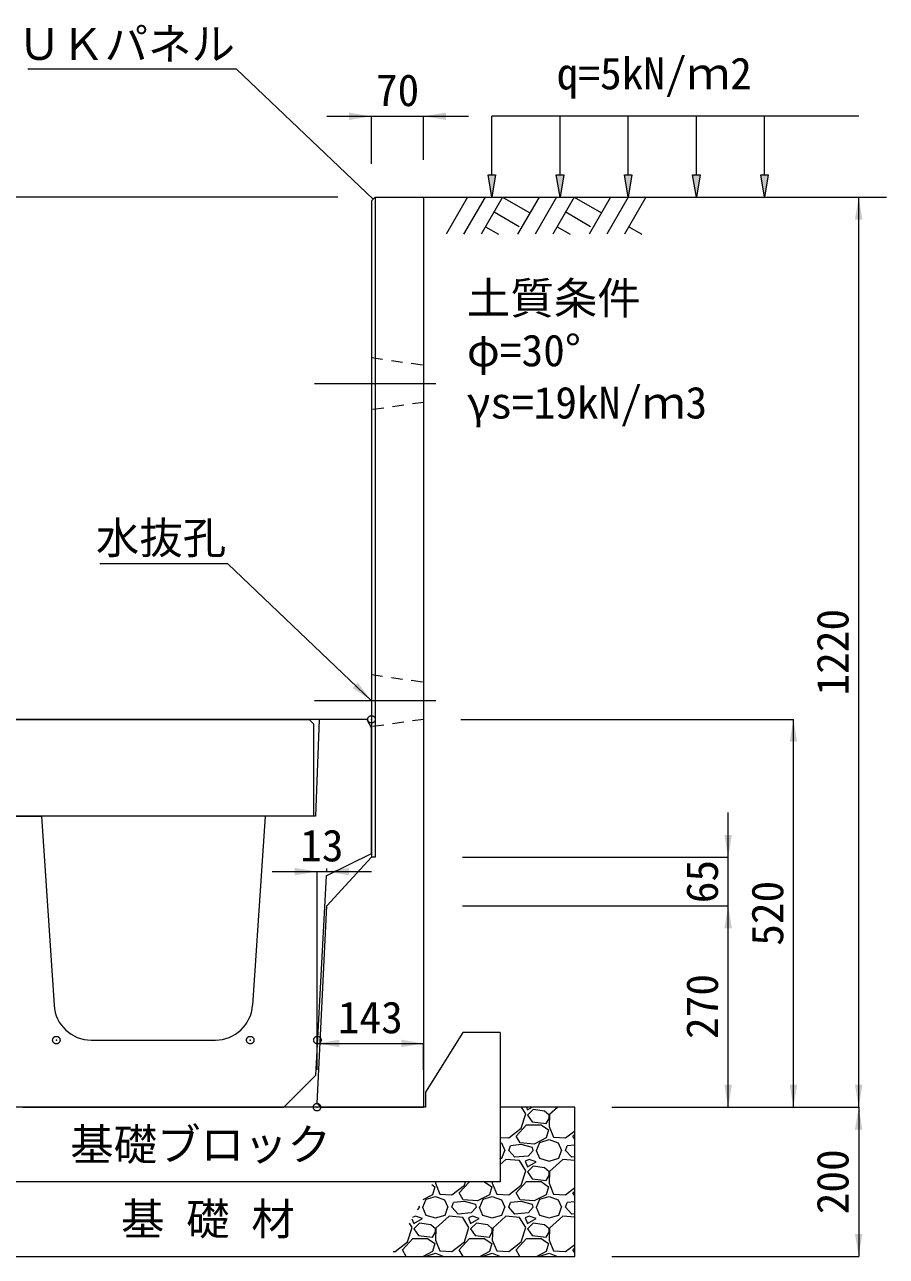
# Model space of a CAD drawing. Units: millimetres at full size, sheet at 1:20. Extents: x 201886 to 211886, y 860265 to 873235.
# Drawn here: x 204614 to 205769, y 861331 to 862983 of the extents above; entities that cross this region are included whole.
import ezdxf
from ezdxf.enums import TextEntityAlignment as Align

# ---------------------------------------------------------------- set-up
doc = ezdxf.new("R2010")
doc.units = ezdxf.units.MM
doc.header["$LTSCALE"] = 20
doc.header["$PDMODE"] = 32
doc.header["$PDSIZE"] = 10
doc.linetypes.add('USER1', pattern=[1.35, 0.75, -0.6])
doc.linetypes.add('USER2', pattern=[28.575, 19.05, -3.175, 3.175, -3.175])
for name, color, linetype, lineweight in [('0_2', 7, 'Continuous', 20), ('UKパネル', 2, 'Continuous', 20), ('ハッチング', 7, 'Continuous', 5), ('基礎ブロック', 2, 'Continuous', 20), ('寸法線', 7, 'Continuous', 13), ('引出線', 4, 'Continuous', 13), ('本体', 2, 'Continuous', 13), ('補助線', 8, 'USER2', 13)]:
    doc.layers.add(name, color=color, linetype=linetype, lineweight=lineweight)
doc.layers.add('文字', color=7, linetype='Continuous')
doc.styles.add('ＭＳ ゴシック', font='')
doc.styles.get('ＭＳ ゴシック').set_extended_font_data('MS Gothic')

# ---------------------------------------------------------------- blocks, each defined once
blk = doc.blocks.new('filled_arrow')
at = {"color": 0, "linetype": 'Continuous', "lineweight": -2}
blk.add_solid([(7.5, 1.25), (0, 0), (7.5, -1.25)], dxfattribs=at)

msp = doc.modelspace()

# ---------------------------------------------------------------- hatches: boundary and pattern name
at = {"layer": '寸法線'}
for points in [[(205245.26, 862781.25), (205240.26, 862751.25), (205235.26, 862781.25)], [(205336.67, 862781.25), (205331.67, 862751.25), (205326.67, 862781.25)], [(205428.09, 862781.25), (205423.09, 862751.25), (205418.09, 862781.25)], [(205519.5, 862781.25), (205514.5, 862751.25), (205509.5, 862781.25)], [(205610.91, 862781.25), (205605.91, 862751.25), (205600.91, 862781.25)]]:
    msp.add_hatch(color=256, dxfattribs=at).paths.add_polyline_path(points)

# ---------------------------------------------------------------- linework, layer by layer
at = {"layer": '0_2'}
for p, q in [((205148.85, 862751.25), (205769.23, 862751.25)), ((205351.32, 861331.25), (205351.32, 861531.25)), ((204368.32, 861331.25), (205351.32, 861331.25))]:
    msp.add_line(p, q, dxfattribs=at)
at = {"layer": '0_2', "lineweight": 13}
msp.add_line((205351.32, 861531.25), (205251.32, 861531.25), dxfattribs=at)
at = {"layer": 'UKパネル'}
for p, q in [((205083.85, 862751.25), (205078.85, 862746.25)), ((205078.85, 862746.25), (205078.85, 861866.25)), ((205083.85, 862751.25), (205148.85, 862751.25)), ((205148.85, 862751.25), (205148.85, 861531.25)), ((205018.85, 861801.25), (205078.85, 861866.25)), ((205006.09, 861536.25), (205018.85, 861801.25)), ((205006.09, 861536.25), (205010.85, 861531.25)), ((205010.85, 861531.25), (205148.85, 861531.25))]:
    msp.add_line(p, q, dxfattribs=at)
at = {"layer": 'UKパネル', "color": 4, "lineweight": 5}
for p, q in [((205083.85, 862751.25), (205083.85, 861866.25)), ((205083.85, 861866.25), (205078.85, 861866.25))]:
    msp.add_line(p, q, dxfattribs=at)
at = {"layer": 'UKパネル', "linetype": 'USER1', "lineweight": 9}
for p, q in [((205078.85, 862536.25), (205148.85, 862526.25)), ((205148.85, 862476.25), (205078.85, 862466.25)), ((205078.85, 862111.25), (205148.85, 862101.25)), ((205148.85, 862051.25), (205078.85, 862041.25))]:
    msp.add_line(p, q, dxfattribs=at)
at = {"layer": 'ハッチング', "lineweight": 9}
for p, q in [((205207.5, 862751.25), (205178.85, 862701.63)), ((205231.12, 862751.25), (205202.47, 862701.63)), ((205254.74, 862751.25), (205226.09, 862701.63)), ((205254.74, 862751.25), (205291.31, 862730.14)), ((205303.5, 862751.25), (205274.85, 862701.63)), ((205327.12, 862751.25), (205298.47, 862701.63)), ((205350.74, 862751.25), (205322.09, 862701.63)), ((205350.74, 862751.25), (205387.31, 862730.14)), ((205399.5, 862751.25), (205370.85, 862701.63)), ((205423.12, 862751.25), (205394.47, 862701.63)), ((205446.74, 862751.25), (205418.09, 862701.63)), ((205243.32, 862731.47), (205276.73, 862712.18)), ((205339.32, 862731.47), (205372.73, 862712.18)), ((205231.9, 862711.68), (205249.31, 862701.63)), ((205327.9, 862711.68), (205345.31, 862701.63)), ((205423.9, 862711.68), (205441.31, 862701.63))]:
    msp.add_line(p, q, dxfattribs=at)
at = {"layer": 'ハッチング'}
for p, q in [((205252.36, 861531.25), (205251.32, 861530.3)), ((205285.77, 861522.17), (205280.22, 861531.25)), ((205286.56, 861531.25), (205288.06, 861527.5)), ((205288.06, 861527.5), (205294.31, 861531.25)), ((205295.68, 861528.26), (205288.06, 861520.64)), ((205310.92, 861525.98), (205295.68, 861528.26)), ((205317.01, 861520.64), (205310.92, 861525.98)), ((205328.56, 861531.25), (205317.78, 861521.4)), ((205272.82, 861492.45), (205286.53, 861507.69)), ((205279.68, 861503.12), (205285.77, 861522.17)), ((205286.53, 861507.69), (205306.35, 861507.69)), ((205288.06, 861520.64), (205294.15, 861511.5)), ((205294.15, 861511.5), (205313.2, 861509.21)), ((205306.35, 861507.69), (205316.25, 861500.83)), ((205313.2, 861509.21), (205317.01, 861516.07)), ((205317.78, 861521.4), (205317.01, 861505.4)), ((205317.01, 861516.07), (205317.01, 861520.64)), ((205251.22, 861490.72), (205262.91, 861490.16)), ((205262.91, 861490.16), (205279.68, 861503.12)), ((205278.15, 861483.3), (205272.82, 861492.45)), ((205316.25, 861500.83), (205313.2, 861490.16)), ((205317.01, 861505.4), (205323.11, 861490.92)), ((205323.11, 861490.92), (205339.11, 861490.16)), ((205339.11, 861490.16), (205351.32, 861499.6)), ((205349.02, 861492.45), (205351.32, 861495.01)), ((205351.32, 861488.5), (205349.02, 861492.45)), ((205251.21, 861483.98), (205253.01, 861483.3)), ((205253.01, 861483.3), (205257.58, 861473.4)), ((205262.91, 861473.4), (205265.2, 861479.49)), ((205279.68, 861481.02), (205265.2, 861479.49)), ((205297.2, 861481.78), (205278.15, 861483.3)), ((205294.92, 861477.21), (205279.68, 861481.02)), ((205295.68, 861473.4), (205294.92, 861477.21)), ((205313.2, 861490.16), (205297.2, 861481.78)), ((205300.25, 861473.4), (205304.82, 861484.07)), ((205304.82, 861484.07), (205317.01, 861487.88)), ((205317.01, 861487.88), (205329.21, 861483.3)), ((205329.21, 861483.3), (205333.78, 861473.4)), ((205339.11, 861473.4), (205341.4, 861479.49)), ((205351.32, 861480.54), (205341.4, 861479.49)), ((205259.1, 861461.21), (205251.13, 861453.93)), ((205251.15, 861461.96), (205253.77, 861462.73)), ((205253.77, 861462.73), (205257.58, 861473.4)), ((205277.39, 861459.68), (205259.1, 861461.21)), ((205271.29, 861464.25), (205262.91, 861473.4)), ((205288.82, 861465.78), (205271.29, 861464.25)), ((205285.77, 861445.97), (205277.39, 861459.68)), ((205290.34, 861461.21), (205285.01, 861458.92)), ((205285.01, 861458.92), (205288.06, 861451.3)), ((205288.06, 861451.3), (205299.49, 861458.16)), ((205295.68, 861473.4), (205288.82, 861465.78)), ((205299.49, 861458.16), (205290.34, 861461.21)), ((205299.49, 861473.4), (205304.06, 861462.73)), ((205304.06, 861462.73), (205317.01, 861458.92)), ((205317.01, 861458.92), (205329.97, 861462.73)), ((205335.3, 861461.21), (205317.78, 861445.2)), ((205329.97, 861462.73), (205333.78, 861473.4)), ((205351.32, 861459.87), (205335.3, 861461.21)), ((205347.49, 861464.25), (205339.11, 861473.4)), ((205351.32, 861464.59), (205347.49, 861464.25)), ((205279.68, 861426.92), (205285.77, 861445.97)), ((205295.68, 861452.06), (205288.06, 861444.44)), ((205288.06, 861444.44), (205294.15, 861435.3)), ((205310.92, 861449.78), (205295.68, 861452.06)), ((205317.01, 861444.44), (205310.92, 861449.78)), ((205317.78, 861445.2), (205317.01, 861429.2)), ((205317.01, 861439.87), (205317.01, 861444.44)), ((205159.62, 861427.56), (205163.85, 861424.63)), ((205163.85, 861424.63), (205160.8, 861413.96)), ((205164.71, 861431.25), (205164.61, 861429.2)), ((205164.61, 861429.2), (205170.71, 861414.72)), ((205186.71, 861413.96), (205203.48, 861426.92)), ((205196.62, 861416.25), (205210.12, 861431.25)), ((205203.48, 861426.92), (205204.86, 861431.25)), ((205230.5, 861431.25), (205240.05, 861424.63)), ((205240.05, 861424.63), (205237, 861413.96)), ((205240.91, 861431.25), (205240.81, 861429.2)), ((205240.81, 861429.2), (205246.91, 861414.72)), ((205262.91, 861413.96), (205279.68, 861426.92)), ((205272.82, 861416.25), (205286.53, 861431.49)), ((205286.53, 861431.49), (205306.35, 861431.49)), ((205294.15, 861435.3), (205313.2, 861433.01)), ((205306.35, 861431.49), (205316.25, 861424.63)), ((205313.2, 861433.01), (205317.01, 861439.87)), ((205316.25, 861424.63), (205313.2, 861413.96)), ((205317.01, 861429.2), (205323.11, 861414.72)), ((205160.8, 861413.96), (205147.85, 861407.18)), ((205147.85, 861397.2), (205152.42, 861407.87)), ((205152.42, 861407.87), (205164.61, 861411.68)), ((205164.61, 861411.68), (205176.81, 861407.1)), ((205170.71, 861414.72), (205186.71, 861413.96)), ((205201.95, 861407.1), (205196.62, 861416.25)), ((205237, 861413.96), (205221, 861405.58)), ((205224.05, 861397.2), (205228.62, 861407.87)), ((205228.62, 861407.87), (205240.81, 861411.68)), ((205240.81, 861411.68), (205253.01, 861407.1)), ((205246.91, 861414.72), (205262.91, 861413.96)), ((205278.15, 861407.1), (205272.82, 861416.25)), ((205313.2, 861413.96), (205297.2, 861405.58)), ((205300.25, 861397.2), (205304.82, 861407.87)), ((205304.82, 861407.87), (205317.01, 861411.68)), ((205317.01, 861411.68), (205329.21, 861407.1)), ((205323.11, 861414.72), (205339.11, 861413.96)), ((205339.11, 861413.96), (205351.32, 861423.4)), ((205349.02, 861416.25), (205351.32, 861418.81)), ((205351.32, 861412.3), (205349.02, 861416.25)), ((205143.28, 861397.2), (205139.96, 861393.51)), ((205143.28, 861397.2), (205142.97, 861398.73)), ((205147.09, 861397.2), (205151.66, 861386.53)), ((205176.81, 861407.1), (205181.38, 861397.2)), ((205177.57, 861386.53), (205181.38, 861397.2)), ((205186.71, 861397.2), (205189, 861403.29)), ((205195.09, 861388.05), (205186.71, 861397.2)), ((205203.48, 861404.82), (205189, 861403.29)), ((205221, 861405.58), (205201.95, 861407.1)), ((205218.72, 861401.01), (205203.48, 861404.82)), ((205219.48, 861397.2), (205212.62, 861389.58)), ((205219.48, 861397.2), (205218.72, 861401.01)), ((205223.29, 861397.2), (205227.86, 861386.53)), ((205253.01, 861407.1), (205257.58, 861397.2)), ((205253.77, 861386.53), (205257.58, 861397.2)), ((205262.91, 861397.2), (205265.2, 861403.29)), ((205271.29, 861388.05), (205262.91, 861397.2)), ((205279.68, 861404.82), (205265.2, 861403.29)), ((205297.2, 861405.58), (205278.15, 861407.1)), ((205294.92, 861401.01), (205279.68, 861404.82)), ((205295.68, 861397.2), (205288.82, 861389.58)), ((205295.68, 861397.2), (205294.92, 861401.01)), ((205299.49, 861397.2), (205304.06, 861386.53)), ((205329.21, 861407.1), (205333.78, 861397.2)), ((205329.97, 861386.53), (205333.78, 861397.2)), ((205339.11, 861397.2), (205341.4, 861403.29)), ((205347.49, 861388.05), (205339.11, 861397.2)), ((205351.32, 861404.34), (205341.4, 861403.29)), ((205133.37, 861369.77), (205129.71, 861375.76)), ((205133.07, 861381.58), (205135.66, 861375.1)), ((205137.94, 861385.01), (205134.1, 861383.36)), ((205135.66, 861375.1), (205147.09, 861381.96)), ((205143.28, 861375.86), (205135.66, 861368.24)), ((205147.09, 861381.96), (205137.94, 861385.01)), ((205158.52, 861373.58), (205143.28, 861375.86)), ((205151.66, 861386.53), (205164.61, 861382.72)), ((205164.61, 861382.72), (205177.57, 861386.53)), ((205182.9, 861385.01), (205165.38, 861369)), ((205201.19, 861383.48), (205182.9, 861385.01)), ((205212.62, 861389.58), (205195.09, 861388.05)), ((205209.57, 861369.77), (205201.19, 861383.48)), ((205214.14, 861385.01), (205208.81, 861382.72)), ((205208.81, 861382.72), (205211.86, 861375.1)), ((205211.86, 861375.1), (205223.29, 861381.96)), ((205219.48, 861375.86), (205211.86, 861368.24)), ((205223.29, 861381.96), (205214.14, 861385.01)), ((205234.72, 861373.58), (205219.48, 861375.86)), ((205227.86, 861386.53), (205240.81, 861382.72)), ((205240.81, 861382.72), (205253.77, 861386.53)), ((205259.1, 861385.01), (205241.58, 861369)), ((205277.39, 861383.48), (205259.1, 861385.01)), ((205288.82, 861389.58), (205271.29, 861388.05)), ((205285.77, 861369.77), (205277.39, 861383.48)), ((205290.34, 861385.01), (205285.01, 861382.72)), ((205285.01, 861382.72), (205288.06, 861375.1)), ((205288.06, 861375.1), (205299.49, 861381.96)), ((205295.68, 861375.86), (205288.06, 861368.24)), ((205299.49, 861381.96), (205290.34, 861385.01)), ((205310.92, 861373.58), (205295.68, 861375.86)), ((205304.06, 861386.53), (205317.01, 861382.72)), ((205317.01, 861382.72), (205329.97, 861386.53)), ((205335.3, 861385.01), (205317.78, 861369)), ((205351.32, 861383.67), (205335.3, 861385.01)), ((205351.32, 861388.39), (205347.49, 861388.05)), ((205127.28, 861350.72), (205133.37, 861369.77)), ((205135.66, 861368.24), (205141.75, 861359.1)), ((205141.75, 861359.1), (205160.8, 861356.81)), ((205164.61, 861368.24), (205158.52, 861373.58)), ((205160.8, 861356.81), (205164.61, 861363.67)), ((205165.38, 861369), (205164.61, 861353)), ((205164.61, 861363.67), (205164.61, 861368.24)), ((205203.48, 861350.72), (205209.57, 861369.77)), ((205211.86, 861368.24), (205217.95, 861359.1)), ((205217.95, 861359.1), (205237, 861356.81)), ((205240.81, 861368.24), (205234.72, 861373.58)), ((205237, 861356.81), (205240.81, 861363.67)), ((205241.58, 861369), (205240.81, 861353)), ((205240.81, 861363.67), (205240.81, 861368.24)), ((205279.68, 861350.72), (205285.77, 861369.77)), ((205288.06, 861368.24), (205294.15, 861359.1)), ((205294.15, 861359.1), (205313.2, 861356.81)), ((205317.01, 861368.24), (205310.92, 861373.58)), ((205313.2, 861356.81), (205317.01, 861363.67)), ((205317.78, 861369), (205317.01, 861353)), ((205317.01, 861363.67), (205317.01, 861368.24)), ((205110.51, 861337.76), (205127.28, 861350.72)), ((205120.42, 861340.05), (205134.13, 861355.29)), ((205134.13, 861355.29), (205153.95, 861355.29)), ((205153.95, 861355.29), (205163.85, 861348.43)), ((205163.85, 861348.43), (205160.8, 861337.76)), ((205164.61, 861353), (205170.71, 861338.52)), ((205186.71, 861337.76), (205203.48, 861350.72)), ((205196.62, 861340.05), (205210.33, 861355.29)), ((205210.33, 861355.29), (205230.15, 861355.29)), ((205230.15, 861355.29), (205240.05, 861348.43)), ((205240.05, 861348.43), (205237, 861337.76)), ((205240.81, 861353), (205246.91, 861338.52)), ((205262.91, 861337.76), (205279.68, 861350.72)), ((205272.82, 861340.05), (205286.53, 861355.29)), ((205286.53, 861355.29), (205306.35, 861355.29)), ((205306.35, 861355.29), (205316.25, 861348.43)), ((205316.25, 861348.43), (205313.2, 861337.76)), ((205317.01, 861353), (205323.11, 861338.52)), ((205339.11, 861337.76), (205351.32, 861347.2)), ((205349.02, 861340.05), (205351.32, 861342.61)), ((205107.85, 861337.89), (205110.51, 861337.76)), ((205125.55, 861331.25), (205120.42, 861340.05)), ((205160.8, 861337.76), (205148.37, 861331.25)), ((205152.24, 861331.25), (205152.42, 861331.67)), ((205152.42, 861331.67), (205164.61, 861335.48)), ((205164.61, 861335.48), (205175.89, 861331.25)), ((205170.71, 861338.52), (205186.71, 861337.76)), ((205201.75, 861331.25), (205196.62, 861340.05)), ((205237, 861337.76), (205224.57, 861331.25)), ((205228.44, 861331.25), (205228.62, 861331.67)), ((205228.62, 861331.67), (205240.81, 861335.48)), ((205240.81, 861335.48), (205252.09, 861331.25)), ((205246.91, 861338.52), (205262.91, 861337.76)), ((205277.95, 861331.25), (205272.82, 861340.05)), ((205313.2, 861337.76), (205300.77, 861331.25)), ((205304.64, 861331.25), (205304.82, 861331.67)), ((205304.82, 861331.67), (205317.01, 861335.48)), ((205317.01, 861335.48), (205328.29, 861331.25)), ((205323.11, 861338.52), (205339.11, 861337.76)), ((205351.32, 861336.1), (205349.02, 861340.05))]:
    msp.add_line(p, q, dxfattribs=at)
at = {"layer": '基礎ブロック'}
for p, q in [((205201.32, 861631.25), (205151.32, 861551.25)), ((205251.32, 861631.25), (205201.32, 861631.25)), ((205151.32, 861551.25), (205151.32, 861531.25)), ((205151.32, 861531.25), (204568.32, 861531.25)), ((205251.32, 861531.25), (205251.32, 861431.25)), ((205251.32, 861431.25), (204468.32, 861431.25))]:
    msp.add_line(p, q, dxfattribs=at)
at = {"layer": '基礎ブロック', "lineweight": 13}
msp.add_line((205251.32, 861631.25), (205251.32, 861531.25), dxfattribs=at)
at = {"layer": '寸法線'}
for p, q in [((205018.85, 862859.8), (205208.85, 862859.8)), ((205078.85, 862796.25), (205078.85, 862859.8)), ((205148.85, 862801.25), (205148.85, 862859.8)), ((205033.85, 862751.25), (204563.85, 862751.25)), ((205198.85, 862751.25), (205732.12, 862751.25)), ((205732.12, 861531.25), (205732.12, 862751.25)), ((205028.85, 862051.25), (204563.85, 862051.25)), ((205198.85, 862051.25), (205644.62, 862051.25)), ((205644.62, 861531.25), (205644.62, 862051.25)), ((205557.12, 861741.25), (205557.12, 861926.25)), ((205201.08, 861866.25), (205557.12, 861866.25)), ((204945.85, 861847.18), (205078.85, 861847.18)), ((205005.85, 861581.25), (205005.85, 861847.18)), ((205018.85, 861847.18), (205018.85, 861851.26)), ((205201.08, 861801.25), (205557.12, 861801.25)), ((205201.08, 861801.25), (205557.12, 861801.25)), ((205557.12, 861531.25), (205557.12, 861801.25)), ((205005.85, 861616.7), (205148.85, 861616.7)), ((205005.85, 861581.25), (205005.85, 861616.7)), ((205148.85, 861581.25), (205148.85, 861616.7)), ((205401.32, 861531.25), (205732.12, 861531.25)), ((205401.32, 861531.25), (205644.62, 861531.25)), ((205401.32, 861531.25), (205557.12, 861531.25)), ((205401.32, 861531.25), (205732.12, 861531.25)), ((205732.12, 861531.25), (205732.12, 861331.25)), ((205401.32, 861331.25), (205732.12, 861331.25))]:
    msp.add_line(p, q, dxfattribs=at)
at = {"layer": '寸法線', "lineweight": 9}
for p, q in [((205732.12, 862859.8), (205240.26, 862859.8)), ((205240.26, 862781.25), (205240.26, 862859.8)), ((205331.68, 862781.25), (205331.68, 862859.8)), ((205423.09, 862781.25), (205423.09, 862859.8)), ((205514.5, 862781.25), (205514.5, 862859.8)), ((205605.91, 862781.25), (205605.91, 862859.8))]:
    msp.add_line(p, q, dxfattribs=at)
for points in [[(205245.26, 862781.25), (205240.26, 862751.25), (205235.26, 862781.25)], [(205336.67, 862781.25), (205331.67, 862751.25), (205326.67, 862781.25)], [(205428.09, 862781.25), (205423.09, 862751.25), (205418.09, 862781.25)], [(205519.5, 862781.25), (205514.5, 862751.25), (205509.5, 862781.25)], [(205610.91, 862781.25), (205605.91, 862751.25), (205600.91, 862781.25)]]:
    msp.add_lwpolyline(points, close=True, dxfattribs=at)
at = {"layer": '引出線'}
for points in [[(205081.35, 862748.75), (204898.05, 862923.04), (204618.26, 862923.04)], [(205078.85, 862076.25), (204886.39, 862259.7), (204714.64, 862259.7)]]:
    msp.add_lwpolyline(points, dxfattribs=at)
at = {"layer": '本体'}
for p, q in [((205008.85, 862051.25), (205003.85, 861921.25)), ((205072.85, 862051.25), (205008.85, 862051.25)), ((205072.85, 862051.25), (205078.85, 862039.25)), ((205078.85, 861871.25), (205078.85, 862039.25)), ((204568.85, 861921.25), (204636.35, 861921.25)), ((204636.35, 861921.25), (204653.24, 861667.93)), ((204936.35, 861921.25), (204919.46, 861667.93)), ((205003.85, 861921.25), (204936.35, 861921.25)), ((205018.35, 861841.39), (205078.85, 861871.25)), ((205018.35, 861841.39), (205003.75, 861573.66)), ((204703.12, 861621.25), (204869.57, 861621.25)), ((204961.35, 861531.25), (205003.75, 861573.66)), ((204611.35, 861531.25), (204961.35, 861531.25))]:
    msp.add_line(p, q, dxfattribs=at)
at = {"layer": '本体', "lineweight": 20}
msp.add_lwpolyline([(204571.35, 861921.25), (204571.35, 862045.25), (204577.35, 862051.25), (204995.35, 862051.25), (205001.35, 862045.25), (205001.35, 861921.25)], close=True, dxfattribs=at)
at = {"layer": '本体'}
for centre, start, end in [((204703.12, 861671.25), 183.81407, 270), ((204869.57, 861671.25), 270, 356.18593)]:
    msp.add_arc(centre, 50, start, end, dxfattribs=at)
at = {"layer": '補助線'}
for p, q in [((205165.26, 862501.25), (205002.43, 862501.25)), ((205165.26, 862076.25), (205002.43, 862076.25))]:
    msp.add_line(p, q, dxfattribs=at)
for p in [(205078.85, 862051.25), (204656.35, 861621.25), (204916.35, 861621.25), (205006.35, 861621.25), (205005.85, 861531.25)]:
    msp.add_point(p, dxfattribs=at)

# ---------------------------------------------------------------- block references
at = {"layer": '寸法線', "xscale": 4, "yscale": 4}
for p, rotation in [((205078.85, 862859.8), 180), ((205732.12, 862751.25), 270), ((205644.62, 862051.25), 270), ((205557.12, 861866.25), 90), ((205005.85, 861847.18), 180), ((205557.12, 861801.25), 270), ((205557.12, 861801.25), 270), ((205148.85, 861616.7), 180), ((205557.12, 861531.25), 90), ((205644.62, 861531.25), 90), ((205732.12, 861531.25), 90), ((205732.12, 861531.25), 270), ((205732.12, 861331.25), 90)]:
    msp.add_blockref('filled_arrow', p, dxfattribs=dict(at, rotation=rotation))
for p in [(205148.85, 862859.8), (205018.85, 861847.18), (205005.85, 861616.7)]:
    msp.add_blockref('filled_arrow', p, dxfattribs=at)
at = {"layer": '引出線', "rotation": 136.4}
for p, xscale, yscale in [((205081.35, 862748.75), 0.16, 0.16), ((205078.85, 862076.25), 4, 4)]:
    msp.add_blockref('filled_arrow', p, dxfattribs=dict(at, xscale=xscale, yscale=yscale))

# ---------------------------------------------------------------- texts
at = {"layer": '寸法線', "style": 'ＭＳ ゴシック'}
for s, p in [('70', (205113.85, 862894.8)), ('13', (205012.35, 861882.18)), ('143', (205077.35, 861651.7))]:
    msp.add_text(s, height=42.72, dxfattribs=at).set_placement(p, align=Align.MIDDLE_CENTER)
for s, p in [('1220', (205697.12, 862141.25)), ('65', (205522.12, 861833.75)), ('520', (205609.62, 861791.25)), ('270', (205522.12, 861666.25)), ('200', (205697.12, 861431.25))]:
    msp.add_text(s, height=42.72, rotation=90, dxfattribs=at).set_placement(p, align=Align.MIDDLE_CENTER)
at = {"layer": '引出線', "style": 'ＭＳ ゴシック'}
for s, p in [('ＵＫパネル', (204895.8, 862978.18)), ('水抜孔', (204884.14, 862315.98))]:
    msp.add_text(s, height=42.72, dxfattribs=at).set_placement(p, align=Align.TOP_RIGHT)
at = {"layer": '文字', "style": 'ＭＳ ゴシック'}
msp.add_text('q=5kN/ｍ2', height=42.72, dxfattribs=at).set_placement((205327.15, 862883.07), align=Align.BOTTOM_LEFT)
for s, p in [('土質条件', (205206.81, 862637.28)), ('φ=30°', (205206.81, 862567.28)), ('γs=19kN/ｍ3', (205206.81, 862497.28))]:
    msp.add_text(s, height=42.72, dxfattribs=at).set_placement(p, align=Align.TOP_LEFT)
for s, p in [('基礎ブロック', (204849.8, 861481.25)), ('基 礎 材', (204859.58, 861381.25))]:
    msp.add_text(s, height=42.72, dxfattribs=at).set_placement(p, align=Align.MIDDLE_CENTER)

doc.saveas('drawing.dxf')
